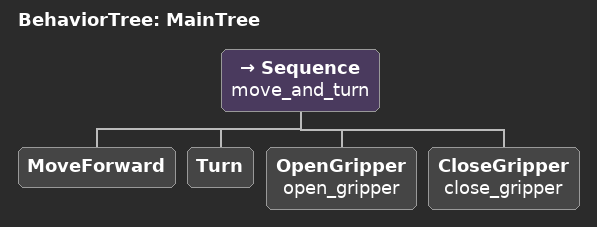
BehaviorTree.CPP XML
<root main_tree_to_execute = "MainTree" >
	<BehaviorTree ID="MainTree">
		<Sequence name="move_and_turn">
			<!--CheckBattery name="check_battery"/-->
			<MoveForward/>
			<Turn/>
			<OpenGripper name="open_gripper"/>
			<CloseGripper name="close_gripper"/>
		</Sequence>
	</BehaviorTree>
</root>
